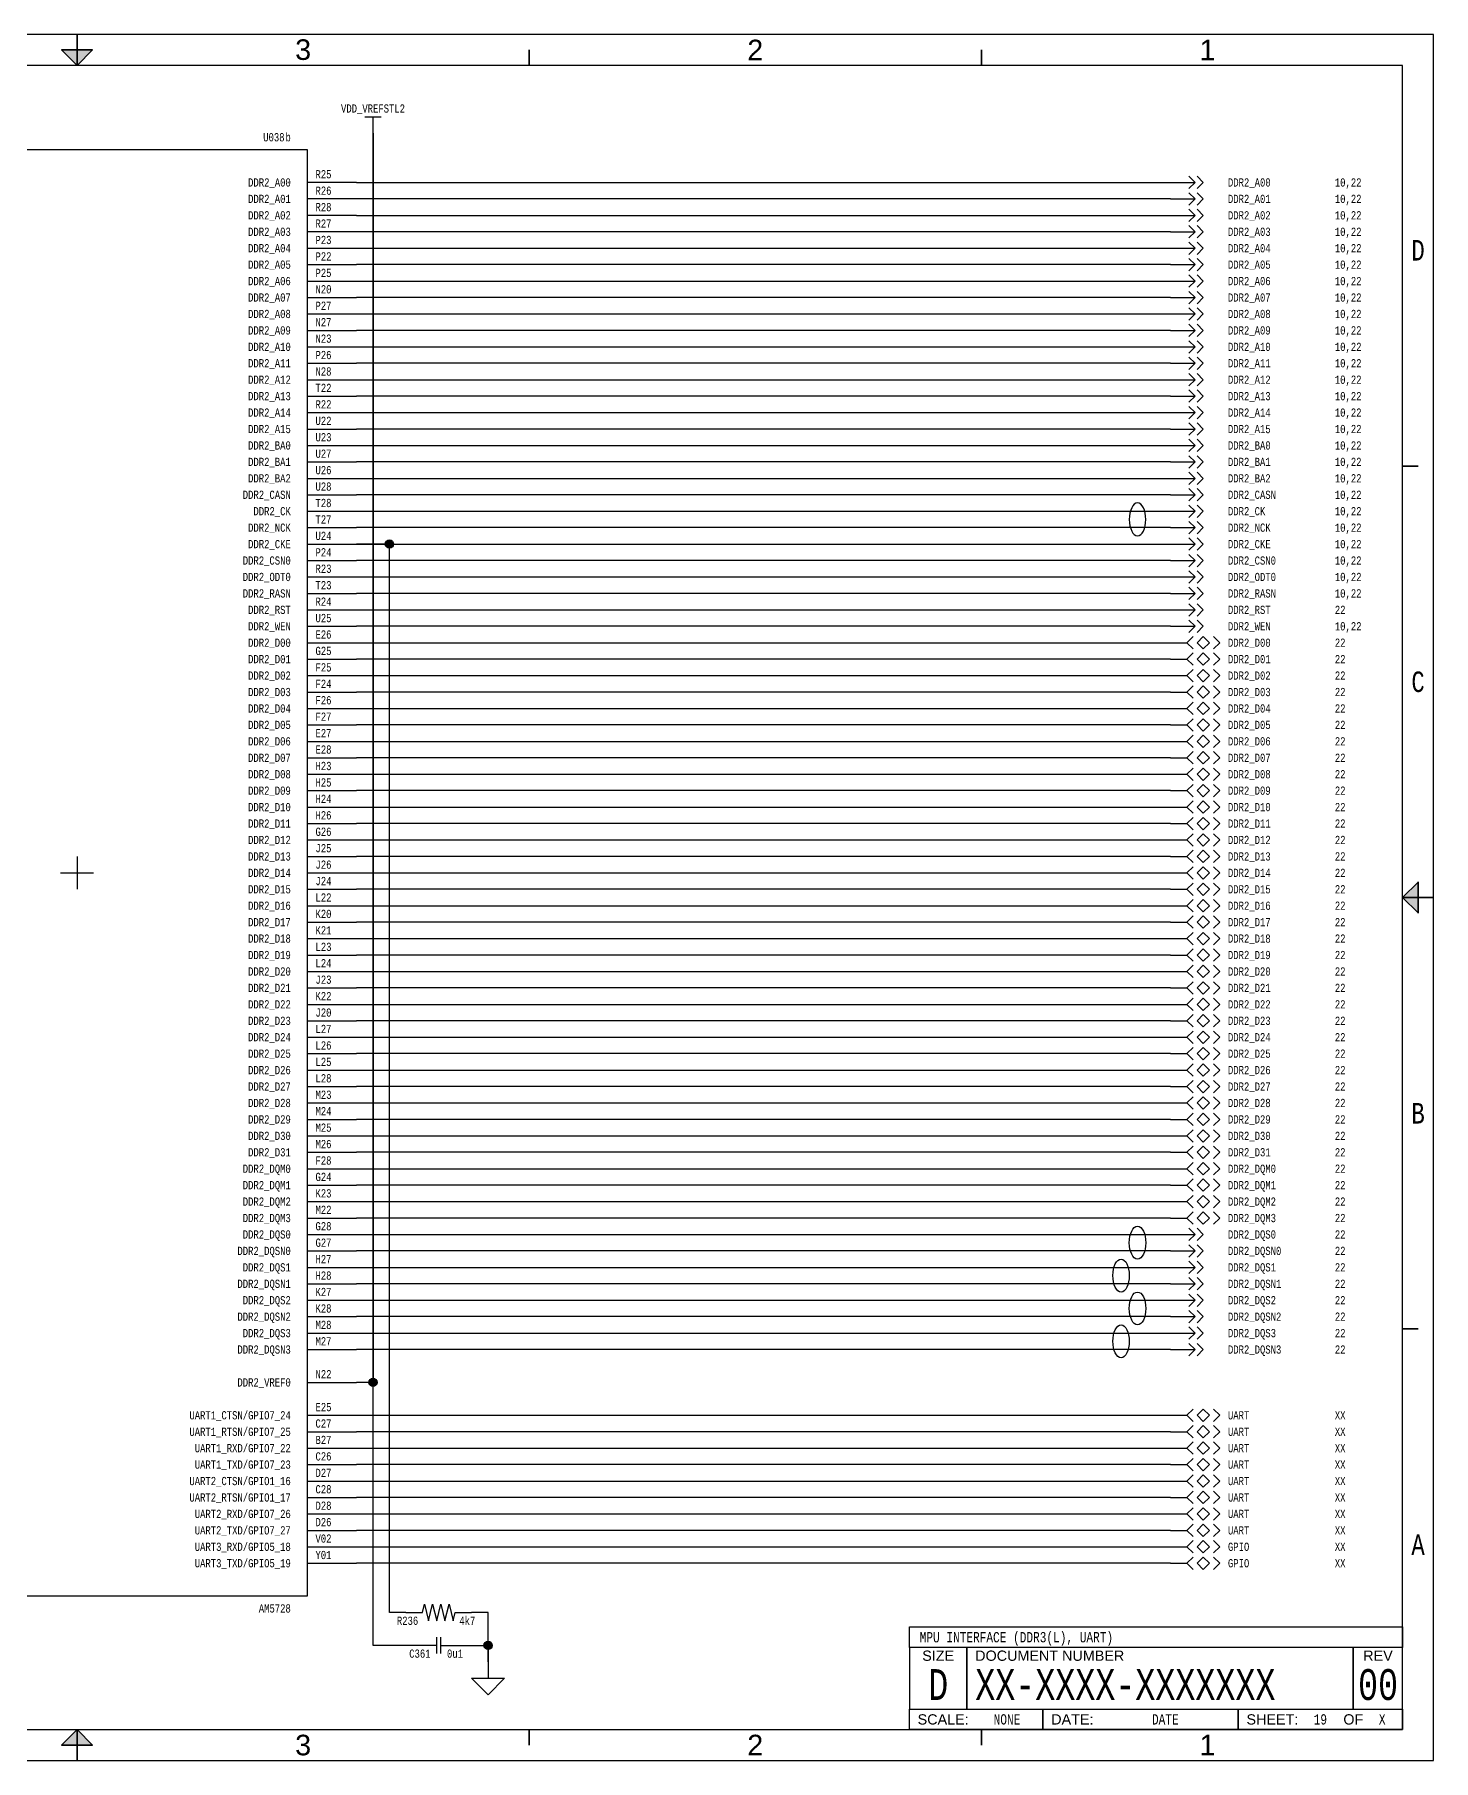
# Paper-space layout '19' of a CAD drawing. Header units: inches. Extents: x 0.2 to 16.8, y 0.2 to 10.8.
# Drawn here: x 8.24 to 16.75, y 0.25 to 10.75 of the extents above; entities that cross this region are included whole.
import ezdxf
from ezdxf.enums import TextEntityAlignment as Align

# ---------------------------------------------------------------- set-up
doc = ezdxf.new("R2010")
doc.units = ezdxf.units.IN
doc.header["$MEASUREMENT"] = 0
for name, color, linetype in [('BORDER', 13, 'Continuous'), ('COMPONENT', 14, 'Continuous'), ('SIGNAL', 84, 'Continuous'), ('TEXT', 252, 'Continuous')]:
    doc.layers.add(name, color=color, linetype=linetype)
doc.styles.add('Monotxt_75', font='monotxt.shx', dxfattribs={"width": 0.75})
doc.styles.get("Standard").update_dxf_attribs({"font": 'arial.ttf'})

# ---------------------------------------------------------------- blocks, each defined once
blk = doc.blocks.new('ANSI B Frame')
at = {"layer": 'BORDER', "lineweight": 35}
h = blk.add_hatch(color=256, dxfattribs=at)
h.dxf.hatch_style = 1
h.paths.add_polyline_path([(8.59375, 10.65625), (8.5, 10.65625), (8.5, 10.5625)])
h.paths.add_polyline_path([(8.5, 10.5625), (8.5, 10.65625), (8.40625, 10.65625)])
h = blk.add_hatch(color=256, dxfattribs=at)
h.dxf.hatch_style = 1
h.paths.add_polyline_path([(16.65625, 5.59375), (16.65625, 5.5), (16.5625, 5.5)])
h.paths.add_polyline_path([(16.5625, 5.5), (16.65625, 5.5), (16.65625, 5.40625)])
h = blk.add_hatch(color=256, dxfattribs=at)
h.dxf.hatch_style = 1
h.paths.add_polyline_path([(8.59375, 0.34375), (8.5, 0.34375), (8.5, 0.4375)])
h.paths.add_polyline_path([(8.5, 0.4375), (8.5, 0.34375), (8.40625, 0.34375)])
at = {"layer": 'BORDER'}
for points in [[(0.25, 0.25), (16.75, 0.25), (16.75, 10.75), (0.25, 10.75)], [(0.4375, 0.4375), (16.5625, 0.4375), (16.5625, 10.5625), (0.4375, 10.5625)], [(13.5625, 1.0625), (16.5625, 1.0625), (16.5625, 0.9375), (13.5625, 0.9375)], [(13.5625, 0.9375), (13.5625, 0.5625), (13.9125, 0.5625), (13.9125, 0.9375), (13.9125, 0.5625), (16.2625, 0.5625), (16.2625, 0.9375), (16.2625, 0.5625), (16.5625, 0.5625), (16.5625, 0.9375)], [(16.5625, 0.4375), (15.5625, 0.4375), (15.5625, 0.5625), (15.5625, 0.4375), (14.375, 0.4375), (14.375, 0.5625), (14.375, 0.4375), (13.5625, 0.4375), (13.5625, 0.5625), (16.5625, 0.5625)]]:
    blk.add_lwpolyline(points, close=True, dxfattribs=at)
at = {"layer": 'BORDER', "lineweight": 35}
for points in [[(8.5, 10.5625), (8.5, 10.75)], [(11.25, 10.65625), (11.25, 10.5625)], [(14, 10.65625), (14, 10.5625)], [(16.65625, 8.125), (16.5625, 8.125)], [(16.5625, 5.5), (16.75, 5.5)], [(16.65625, 2.875), (16.5625, 2.875)], [(8.5, 0.4375), (8.5, 0.25)], [(11.25, 0.34375), (11.25, 0.4375)], [(14, 0.34375), (14, 0.4375)]]:
    blk.add_lwpolyline(points, dxfattribs=at)
for points in [[(8.5, 10.5625), (8.59375, 10.65625), (8.40625, 10.65625)], [(16.5625, 5.5), (16.65625, 5.59375), (16.65625, 5.40625)], [(8.5, 0.4375), (8.59375, 0.34375), (8.40625, 0.34375)]]:
    blk.add_lwpolyline(points, close=True, dxfattribs=at)
at = {"layer": 'BORDER', "style": 'Monotxt_75', "width": 0.75}
for s, p in [('D', (16.65625, 9.4375)), ('C', (16.65625, 6.8125)), ('B', (16.65625, 4.1875)), ('A', (16.65625, 1.5625))]:
    blk.add_text(s, height=0.125, dxfattribs=at).set_placement(p, align=Align.MIDDLE_CENTER)
at = {"layer": 'BORDER'}
for s, p in [('SIZE', (13.7375, 0.8875)), ('REV', (16.4125, 0.8875)), ('OF', (16.2625, 0.5))]:
    blk.add_text(s, height=0.0625, dxfattribs=at).set_placement(p, align=Align.MIDDLE_CENTER)
for s, p in [('DOCUMENT NUMBER', (13.9625, 0.8875)), ('SCALE:', (13.6125, 0.5)), ('DATE:', (14.425, 0.5)), ('SHEET:', (15.6125, 0.5))]:
    blk.add_text(s, height=0.0625, dxfattribs=at).set_placement(p, align=Align.MIDDLE_LEFT)
at = {"layer": 'BORDER', "flags": 8}
for tag, p in [('ZN6', (1.625, 10.65787)), ('ZN5', (4.375, 10.66009)), ('ZN4', (7.125, 10.65625)), ('ZN3', (9.875, 10.65796)), ('ZN2', (12.625, 10.65574)), ('ZN1', (15.375, 10.65574)), ('ZN6', (1.625, 0.34375)), ('ZN5', (4.375, 0.34375)), ('ZN4', (7.125, 0.34375)), ('ZN3', (9.875, 0.34375)), ('ZN2', (12.625, 0.34375)), ('ZN1', (15.375, 0.34375))]:
    blk.add_attdef(tag, text='', height=0.125, dxfattribs=at).set_placement(p, align=Align.MIDDLE_CENTER)
at = {"layer": 'TEXT', "style": 'Monotxt_75', "width": 0.75, "flags": 8}
for tag, height, p in [('DESRP', 0.0625, (13.625, 1)), ('DWG_NO', 0.1875, (13.9625, 0.7125))]:
    blk.add_attdef(tag, text='', height=height, dxfattribs=at).set_placement(p, align=Align.MIDDLE_LEFT)
for tag, height, p in [('SHTSZ', 0.1875, (13.7375, 0.7125)), ('REV', 0.1875, (16.4125, 0.7125)), ('SCALE', 0.0625, (14.15625, 0.5)), ('REVDATE', 0.0625, (15.11875, 0.5)), ('CURRSHT', 0.0625, (16.0625, 0.5)), ('LASTSHT', 0.0625, (16.4375, 0.5))]:
    blk.add_attdef(tag, text='', height=height, dxfattribs=at).set_placement(p, align=Align.MIDDLE_CENTER)
blk = doc.blocks.new('AM5728_B')
blk.add_lwpolyline([(-1.4, 4.4), (1.4, 4.4), (1.4, -4.4), (-1.4, -4.4)], close=True)
for points in [[(-1.7, 4.2), (-1.4, 4.2)], [(1.7, 4.2), (1.4, 4.2)], [(-1.4, 4.1), (-1.7, 4.1)], [(1.7, 4.1), (1.4, 4.1)], [(-1.4, 4), (-1.7, 4)], [(1.7, 4), (1.4, 4)], [(-1.4, 3.9), (-1.7, 3.9)], [(1.7, 3.9), (1.4, 3.9)], [(-1.4, 3.8), (-1.7, 3.8)], [(1.4, 3.8), (1.7, 3.8)], [(-1.4, 3.7), (-1.7, 3.7)], [(1.4, 3.7), (1.7, 3.7)], [(-1.4, 3.6), (-1.7, 3.6)], [(1.4, 3.6), (1.7, 3.6)], [(-1.4, 3.5), (-1.7, 3.5)], [(1.4, 3.5), (1.7, 3.5)], [(-1.4, 3.4), (-1.7, 3.4)], [(1.4, 3.4), (1.7, 3.4)], [(-1.4, 3.3), (-1.7, 3.3)], [(1.4, 3.3), (1.7, 3.3)], [(-1.4, 3.2), (-1.7, 3.2)], [(1.4, 3.2), (1.7, 3.2)], [(-1.4, 3.1), (-1.7, 3.1)], [(1.4, 3.1), (1.7, 3.1)], [(-1.4, 3), (-1.7, 3)], [(1.4, 3), (1.7, 3)], [(-1.4, 2.9), (-1.7, 2.9)], [(1.4, 2.9), (1.7, 2.9)], [(-1.4, 2.8), (-1.7, 2.8)], [(1.4, 2.8), (1.7, 2.8)], [(-1.4, 2.7), (-1.7, 2.7)], [(1.4, 2.7), (1.7, 2.7)], [(-1.4, 2.6), (-1.7, 2.6)], [(1.4, 2.6), (1.7, 2.6)], [(-1.4, 2.5), (-1.7, 2.5)], [(1.4, 2.5), (1.7, 2.5)], [(-1.4, 2.4), (-1.7, 2.4)], [(1.4, 2.4), (1.7, 2.4)], [(-1.4, 2.3), (-1.7, 2.3)], [(1.4, 2.3), (1.7, 2.3)], [(-1.4, 2.2), (-1.7, 2.2)], [(-1.4, 2.1), (-1.7, 2.1)], [(1.4, 2.2), (1.7, 2.2)], [(1.4, 2.1), (1.7, 2.1)], [(-1.4, 2), (-1.7, 2)], [(1.4, 2), (1.7, 2)], [(-1.4, 1.9), (-1.7, 1.9)], [(1.4, 1.9), (1.7, 1.9)], [(-1.4, 1.8), (-1.7, 1.8)], [(1.4, 1.8), (1.7, 1.8)], [(-1.4, 1.7), (-1.7, 1.7)], [(1.4, 1.7), (1.7, 1.7)], [(-1.4, 1.6), (-1.7, 1.6)], [(1.4, 1.6), (1.7, 1.6)], [(-1.4, 1.5), (-1.7, 1.5)], [(1.4, 1.5), (1.7, 1.5)], [(-1.4, 1.4), (-1.7, 1.4)], [(1.4, 1.4), (1.7, 1.4)], [(-1.4, 1.3), (-1.7, 1.3)], [(1.4, 1.3), (1.7, 1.3)], [(-1.4, 1.2), (-1.7, 1.2)], [(1.4, 1.2), (1.7, 1.2)], [(-1.4, 1.1), (-1.7, 1.1)], [(1.4, 1.1), (1.7, 1.1)], [(-1.4, 1), (-1.7, 1)], [(1.4, 1), (1.7, 1)], [(-1.4, 0.9), (-1.7, 0.9)], [(1.4, 0.9), (1.7, 0.9)], [(-1.4, 0.8), (-1.7, 0.8)], [(1.4, 0.8), (1.7, 0.8)], [(-1.4, 0.7), (-1.7, 0.7)], [(1.4, 0.7), (1.7, 0.7)], [(-1.4, 0.6), (-1.7, 0.6)], [(1.4, 0.6), (1.7, 0.6)], [(-1.4, 0.5), (-1.7, 0.5)], [(1.4, 0.5), (1.7, 0.5)], [(-1.4, 0.4), (-1.7, 0.4)], [(1.4, 0.4), (1.7, 0.4)], [(-1.4, 0.3), (-1.7, 0.3)], [(1.4, 0.3), (1.7, 0.3)], [(-1.4, 0.2), (-1.7, 0.2)], [(1.4, 0.2), (1.7, 0.2)], [(-1.4, 0.1), (-1.7, 0.1)], [(-1.4, 0), (-1.7, 0)], [(1.4, 0.1), (1.7, 0.1)], [(-1.4, -0.1), (-1.7, -0.1)], [(1.4, 0), (1.7, 0)], [(1.4, -0.1), (1.7, -0.1)], [(-1.4, -0.2), (-1.7, -0.2)], [(1.4, -0.2), (1.7, -0.2)], [(-1.4, -0.3), (-1.7, -0.3)], [(1.4, -0.3), (1.7, -0.3)], [(-1.4, -0.4), (-1.7, -0.4)], [(1.4, -0.4), (1.7, -0.4)], [(-1.4, -0.5), (-1.7, -0.5)], [(1.4, -0.5), (1.7, -0.5)], [(-1.4, -0.6), (-1.7, -0.6)], [(1.4, -0.6), (1.7, -0.6)], [(-1.4, -0.7), (-1.7, -0.7)], [(1.4, -0.7), (1.7, -0.7)], [(-1.4, -0.8), (-1.7, -0.8)], [(1.4, -0.8), (1.7, -0.8)], [(-1.4, -0.9), (-1.7, -0.9)], [(1.4, -0.9), (1.7, -0.9)], [(-1.4, -1), (-1.7, -1)], [(1.4, -1), (1.7, -1)], [(-1.4, -1.1), (-1.7, -1.1)], [(1.4, -1.1), (1.7, -1.1)], [(-1.4, -1.2), (-1.7, -1.2)], [(1.4, -1.2), (1.7, -1.2)], [(-1.4, -1.3), (-1.7, -1.3)], [(1.4, -1.3), (1.7, -1.3)], [(-1.4, -1.4), (-1.7, -1.4)], [(1.4, -1.4), (1.7, -1.4)], [(-1.4, -1.5), (-1.7, -1.5)], [(1.4, -1.5), (1.7, -1.5)], [(-1.4, -1.6), (-1.7, -1.6)], [(1.4, -1.6), (1.7, -1.6)], [(-1.4, -1.7), (-1.7, -1.7)], [(1.4, -1.7), (1.7, -1.7)], [(-1.4, -1.8), (-1.7, -1.8)], [(1.4, -1.8), (1.7, -1.8)], [(-1.4, -1.9), (-1.7, -1.9)], [(1.4, -1.9), (1.7, -1.9)], [(-1.4, -2), (-1.7, -2)], [(-1.4, -2.1), (-1.7, -2.1)], [(1.4, -2), (1.7, -2)], [(-1.4, -2.2), (-1.7, -2.2)], [(1.4, -2.1), (1.7, -2.1)], [(1.4, -2.2), (1.7, -2.2)], [(-1.4, -2.3), (-1.7, -2.3)], [(1.4, -2.3), (1.7, -2.3)], [(-1.4, -2.4), (-1.7, -2.4)], [(1.4, -2.4), (1.7, -2.4)], [(-1.4, -2.5), (-1.7, -2.5)], [(1.4, -2.5), (1.7, -2.5)], [(-1.4, -2.6), (-1.7, -2.6)], [(1.4, -2.6), (1.7, -2.6)], [(-1.4, -2.7), (-1.7, -2.7)], [(1.4, -2.7), (1.7, -2.7)], [(-1.4, -2.8), (-1.7, -2.8)], [(1.4, -2.8), (1.7, -2.8)], [(-1.4, -2.9), (-1.7, -2.9)], [(1.4, -2.9), (1.7, -2.9)], [(-1.4, -3), (-1.7, -3)], [(-1.4, -3.1), (-1.7, -3.1)], [(1.4, -3.1), (1.7, -3.1)], [(-1.4, -3.2), (-1.7, -3.2)], [(-1.4, -3.3), (-1.7, -3.3)], [(1.4, -3.3), (1.7, -3.3)], [(-1.4, -3.4), (-1.7, -3.4)], [(1.4, -3.4), (1.7, -3.4)], [(-1.4, -3.5), (-1.7, -3.5)], [(1.4, -3.5), (1.7, -3.5)], [(-1.4, -3.6), (-1.7, -3.6)], [(1.4, -3.6), (1.7, -3.6)], [(-1.4, -3.7), (-1.7, -3.7)], [(1.4, -3.7), (1.7, -3.7)], [(-1.4, -3.8), (-1.7, -3.8)], [(1.4, -3.8), (1.7, -3.8)], [(-1.4, -3.9), (-1.7, -3.9)], [(1.4, -3.9), (1.7, -3.9)], [(-1.4, -4), (-1.7, -4)], [(1.4, -4), (1.7, -4)], [(1.4, -4.1), (1.7, -4.1)], [(-1.4, -4.2), (-1.7, -4.2)], [(1.4, -4.2), (1.7, -4.2)]]:
    blk.add_lwpolyline(points)
at = {"color": 7}
for points in [[(0, 0.1), (0, 0), (0.1, 0)], [(-0.1, 0), (0, 0), (0, -0.1)]]:
    blk.add_lwpolyline(points, dxfattribs=at)
at = {"layer": 'TEXT', "style": 'Monotxt_75', "width": 0.75}
for s, p in [('b', (1.3, 4.45)), ('AD20', (-1.45, 4.225)), ('AC19', (-1.45, 4.125)), ('AC20', (-1.45, 4.025)), ('AB19', (-1.45, 3.925)), ('AF21', (-1.45, 3.825)), ('AH22', (-1.45, 3.725)), ('AG23', (-1.45, 3.625)), ('AE21', (-1.45, 3.525)), ('AF22', (-1.45, 3.425)), ('AE22', (-1.45, 3.325)), ('AD21', (-1.45, 3.225)), ('AD22', (-1.45, 3.125)), ('AC21', (-1.45, 3.025)), ('AF18', (-1.45, 2.925)), ('AE17', (-1.45, 2.825)), ('AD18', (-1.45, 2.725)), ('AF17', (-1.45, 2.625)), ('AE18', (-1.45, 2.525)), ('AB18', (-1.45, 2.425)), ('AC18', (-1.45, 2.325)), ('AG24', (-1.45, 2.225)), ('AH24', (-1.45, 2.125)), ('AG22', (-1.45, 2.025)), ('AH23', (-1.45, 1.925)), ('AE20', (-1.45, 1.825)), ('AF20', (-1.45, 1.725)), ('AG21', (-1.45, 1.625)), ('AH21', (-1.45, 1.525)), ('AF25', (-1.45, 1.425)), ('AF26', (-1.45, 1.325)), ('AG26', (-1.45, 1.225)), ('AH26', (-1.45, 1.125)), ('AF24', (-1.45, 1.025)), ('AE24', (-1.45, 0.925)), ('AF23', (-1.45, 0.825)), ('AE23', (-1.45, 0.725)), ('AC23', (-1.45, 0.625)), ('AF27', (-1.45, 0.525)), ('AG27', (-1.45, 0.425)), ('AF28', (-1.45, 0.325)), ('AE26', (-1.45, 0.225)), ('AC25', (-1.45, 0.125)), ('AC24', (-1.45, 0.025)), ('AD25', (-1.45, -0.075)), ('V20', (-1.45, -0.175)), ('W20', (-1.45, -0.275)), ('AB28', (-1.45, -0.375)), ('AC28', (-1.45, -0.475)), ('AC27', (-1.45, -0.575)), ('Y19', (-1.45, -0.675)), ('AB27', (-1.45, -0.775)), ('Y20', (-1.45, -0.875)), ('AA23', (-1.45, -0.975)), ('Y22', (-1.45, -1.075)), ('Y23', (-1.45, -1.175)), ('AA24', (-1.45, -1.275)), ('Y24', (-1.45, -1.375)), ('AA26', (-1.45, -1.475)), ('AA25', (-1.45, -1.575)), ('AA28', (-1.45, -1.675)), ('AD23', (-1.45, -1.775)), ('AB23', (-1.45, -1.875)), ('AC26', (-1.45, -1.975)), ('AA27', (-1.45, -2.075)), ('AH25', (-1.45, -2.175)), ('AG25', (-1.45, -2.275)), ('AE27', (-1.45, -2.375)), ('AE28', (-1.45, -2.475)), ('AD27', (-1.45, -2.575)), ('AD28', (-1.45, -2.675)), ('Y28', (-1.45, -2.775)), ('Y27', (-1.45, -2.875)), ('V26', (-1.45, -2.975)), ('V28', (-1.45, -3.075)), ('V27', (-1.45, -3.175)), ('W22', (-1.45, -3.275)), ('V23', (-1.45, -3.375)), ('W19', (-1.45, -3.475)), ('W23', (-1.45, -3.575)), ('Y25', (-1.45, -3.675)), ('V24', (-1.45, -3.775)), ('V25', (-1.45, -3.875)), ('Y26', (-1.45, -3.975)), ('Y18', (-1.45, -4.175))]:
    blk.add_text(s, height=0.05, dxfattribs=at).set_placement(p, align=Align.RIGHT)
for s, p in [('DDR1_A00', (-1.3, 4.2)), ('DDR1_A01', (-1.3, 4.1)), ('DDR1_A02', (-1.3, 4)), ('DDR1_A03', (-1.3, 3.9)), ('DDR1_A04', (-1.3, 3.8)), ('DDR1_A05', (-1.3, 3.7)), ('DDR1_A06', (-1.3, 3.6)), ('DDR1_A07', (-1.3, 3.5)), ('DDR1_A08', (-1.3, 3.4)), ('DDR1_A09', (-1.3, 3.3)), ('DDR1_A10', (-1.3, 3.2)), ('DDR1_A11', (-1.3, 3.1)), ('DDR1_A12', (-1.3, 3)), ('DDR1_A13', (-1.3, 2.9)), ('DDR1_A14', (-1.3, 2.8)), ('DDR1_A15', (-1.3, 2.7)), ('DDR1_BA0', (-1.3, 2.6)), ('DDR1_BA1', (-1.3, 2.5)), ('DDR1_BA2', (-1.3, 2.4)), ('DDR1_CASN', (-1.3, 2.3)), ('DDR1_CK', (-1.3, 2.2)), ('DDR1_NCK', (-1.3, 2.1)), ('DDR1_CKE', (-1.3, 2)), ('DDR1_CSN0', (-1.3, 1.9)), ('DDR1_ODT0', (-1.3, 1.8)), ('DDR1_RASN', (-1.3, 1.7)), ('DDR1_RST', (-1.3, 1.6)), ('DDR1_WEN', (-1.3, 1.5)), ('DDR1_D00', (-1.3, 1.4)), ('DDR1_D01', (-1.3, 1.3)), ('DDR1_D02', (-1.3, 1.2)), ('DDR1_D03', (-1.3, 1.1)), ('DDR1_D04', (-1.3, 1)), ('DDR1_D05', (-1.3, 0.9)), ('DDR1_D06', (-1.3, 0.8)), ('DDR1_D07', (-1.3, 0.7)), ('DDR1_D08', (-1.3, 0.6)), ('DDR1_D09', (-1.3, 0.5)), ('DDR1_D10', (-1.3, 0.4)), ('DDR1_D11', (-1.3, 0.3)), ('DDR1_D12', (-1.3, 0.2)), ('DDR1_D13', (-1.3, 0.1)), ('DDR1_D14', (-1.3, 0)), ('DDR1_D15', (-1.3, -0.1)), ('DDR1_D16', (-1.3, -0.2)), ('DDR1_D17', (-1.3, -0.3)), ('DDR1_D18', (-1.3, -0.4)), ('DDR1_D19', (-1.3, -0.5)), ('DDR1_D20', (-1.3, -0.6)), ('DDR1_D21', (-1.3, -0.7)), ('DDR1_D22', (-1.3, -0.8)), ('DDR1_D23', (-1.3, -0.9)), ('DDR1_D24', (-1.3, -1)), ('DDR1_D25', (-1.3, -1.1)), ('DDR1_D26', (-1.3, -1.2)), ('DDR1_D27', (-1.3, -1.3)), ('DDR1_D28', (-1.3, -1.4)), ('DDR1_D29', (-1.3, -1.5)), ('DDR1_D30', (-1.3, -1.6)), ('DDR1_D31', (-1.3, -1.7)), ('DDR1_DQM0', (-1.3, -1.8)), ('DDR1_DQM1', (-1.3, -1.9)), ('DDR1_DQM2', (-1.3, -2)), ('DDR1_DQM3', (-1.3, -2.1)), ('DDR1_DQS0', (-1.3, -2.2)), ('DDR1_DQSN0', (-1.3, -2.3)), ('DDR1_DQS1', (-1.3, -2.4)), ('DDR1_DQSN1', (-1.3, -2.5)), ('DDR1_DQS2', (-1.3, -2.6)), ('DDR1_DQSN2', (-1.3, -2.7)), ('DDR1_DQS3', (-1.3, -2.8)), ('DDR1_DQSN3', (-1.3, -2.9)), ('DDR1_DQM_ECC', (-1.3, -3)), ('DDR1_DQSN_ECC', (-1.3, -3.1)), ('DDR1_DQS_ECC', (-1.3, -3.2)), ('DDR1_ECC_D0', (-1.3, -3.3)), ('DDR1_ECC_D1', (-1.3, -3.4)), ('DDR1_ECC_D2', (-1.3, -3.5)), ('DDR1_ECC_D3', (-1.3, -3.6)), ('DDR1_ECC_D4', (-1.3, -3.7)), ('DDR1_ECC_D5', (-1.3, -3.8)), ('DDR1_ECC_D6', (-1.3, -3.9)), ('DDR1_ECC_D7', (-1.3, -4)), ('DDR1_VREF0', (-1.3, -4.2))]:
    blk.add_text(s, height=0.05, dxfattribs=at).set_placement(p, align=Align.MIDDLE_LEFT)
for s, p in [('DDR2_A00', (1.3, 4.2)), ('DDR2_A01', (1.3, 4.1)), ('DDR2_A02', (1.3, 4)), ('DDR2_A03', (1.3, 3.9)), ('DDR2_A04', (1.3, 3.8)), ('DDR2_A05', (1.3, 3.7)), ('DDR2_A06', (1.3, 3.6)), ('DDR2_A07', (1.3, 3.5)), ('DDR2_A08', (1.3, 3.4)), ('DDR2_A09', (1.3, 3.3)), ('DDR2_A10', (1.3, 3.2)), ('DDR2_A11', (1.3, 3.1)), ('DDR2_A12', (1.3, 3)), ('DDR2_A13', (1.3, 2.9)), ('DDR2_A14', (1.3, 2.8)), ('DDR2_A15', (1.3, 2.7)), ('DDR2_BA0', (1.3, 2.6)), ('DDR2_BA1', (1.3, 2.5)), ('DDR2_BA2', (1.3, 2.4)), ('DDR2_CASN', (1.3, 2.3)), ('DDR2_CK', (1.3, 2.2)), ('DDR2_NCK', (1.3, 2.1)), ('DDR2_CKE', (1.3, 2)), ('DDR2_CSN0', (1.3, 1.9)), ('DDR2_ODT0', (1.3, 1.8)), ('DDR2_RASN', (1.3, 1.7)), ('DDR2_RST', (1.3, 1.6)), ('DDR2_WEN', (1.3, 1.5)), ('DDR2_D00', (1.3, 1.4)), ('DDR2_D01', (1.3, 1.3)), ('DDR2_D02', (1.3, 1.2)), ('DDR2_D03', (1.3, 1.1)), ('DDR2_D04', (1.3, 1)), ('DDR2_D05', (1.3, 0.9)), ('DDR2_D06', (1.3, 0.8)), ('DDR2_D07', (1.3, 0.7)), ('DDR2_D08', (1.3, 0.6)), ('DDR2_D09', (1.3, 0.5)), ('DDR2_D10', (1.3, 0.4)), ('DDR2_D11', (1.3, 0.3)), ('DDR2_D12', (1.3, 0.2)), ('DDR2_D13', (1.3, 0.1)), ('DDR2_D14', (1.3, 0)), ('DDR2_D15', (1.3, -0.1)), ('DDR2_D16', (1.3, -0.2)), ('DDR2_D17', (1.3, -0.3)), ('DDR2_D18', (1.3, -0.4)), ('DDR2_D19', (1.3, -0.5)), ('DDR2_D20', (1.3, -0.6)), ('DDR2_D21', (1.3, -0.7)), ('DDR2_D22', (1.3, -0.8)), ('DDR2_D23', (1.3, -0.9)), ('DDR2_D24', (1.3, -1)), ('DDR2_D25', (1.3, -1.1)), ('DDR2_D26', (1.3, -1.2)), ('DDR2_D27', (1.3, -1.3)), ('DDR2_D28', (1.3, -1.4)), ('DDR2_D29', (1.3, -1.5)), ('DDR2_D30', (1.3, -1.6)), ('DDR2_D31', (1.3, -1.7)), ('DDR2_DQM0', (1.3, -1.8)), ('DDR2_DQM1', (1.3, -1.9)), ('DDR2_DQM2', (1.3, -2)), ('DDR2_DQM3', (1.3, -2.1)), ('DDR2_DQS0', (1.3, -2.2)), ('DDR2_DQSN0', (1.3, -2.3)), ('DDR2_DQS1', (1.3, -2.4)), ('DDR2_DQSN1', (1.3, -2.5)), ('DDR2_DQS2', (1.3, -2.6)), ('DDR2_DQSN2', (1.3, -2.7)), ('DDR2_DQS3', (1.3, -2.8)), ('DDR2_DQSN3', (1.3, -2.9)), ('DDR2_VREF0', (1.3, -3.1)), ('UART1_CTSN/GPIO7_24', (1.3, -3.3)), ('UART1_RTSN/GPIO7_25', (1.3, -3.4)), ('UART1_RXD/GPIO7_22', (1.3, -3.5)), ('UART1_TXD/GPIO7_23', (1.3, -3.6)), ('UART2_CTSN/GPIO1_16', (1.3, -3.7)), ('UART2_RTSN/GPIO1_17', (1.3, -3.8)), ('UART2_RXD/GPIO7_26', (1.3, -3.9)), ('UART2_TXD/GPIO7_27', (1.3, -4)), ('UART3_RXD/GPIO5_18', (1.3, -4.1)), ('UART3_TXD/GPIO5_19', (1.3, -4.2))]:
    blk.add_text(s, height=0.05, dxfattribs=at).set_placement(p, align=Align.MIDDLE_RIGHT)
for s, p in [('R25', (1.45, 4.225)), ('R26', (1.45, 4.125)), ('R28', (1.45, 4.025)), ('R27', (1.45, 3.925)), ('P23', (1.45, 3.825)), ('P22', (1.45, 3.725)), ('P25', (1.45, 3.625)), ('N20', (1.45, 3.525)), ('P27', (1.45, 3.425)), ('N27', (1.45, 3.325)), ('N23', (1.45, 3.225)), ('P26', (1.45, 3.125)), ('N28', (1.45, 3.025)), ('T22', (1.45, 2.925)), ('R22', (1.45, 2.825)), ('U22', (1.45, 2.725)), ('U23', (1.45, 2.625)), ('U27', (1.45, 2.525)), ('U26', (1.45, 2.425)), ('U28', (1.45, 2.325)), ('T28', (1.45, 2.225)), ('T27', (1.45, 2.125)), ('U24', (1.45, 2.025)), ('P24', (1.45, 1.925)), ('R23', (1.45, 1.825)), ('T23', (1.45, 1.725)), ('R24', (1.45, 1.625)), ('U25', (1.45, 1.525)), ('E26', (1.45, 1.425)), ('G25', (1.45, 1.325)), ('F25', (1.45, 1.225)), ('F24', (1.45, 1.125)), ('F26', (1.45, 1.025)), ('F27', (1.45, 0.925)), ('E27', (1.45, 0.825)), ('E28', (1.45, 0.725)), ('H23', (1.45, 0.625)), ('H25', (1.45, 0.525)), ('H24', (1.45, 0.425)), ('H26', (1.45, 0.325)), ('G26', (1.45, 0.225)), ('J25', (1.45, 0.125)), ('J26', (1.45, 0.025)), ('J24', (1.45, -0.075)), ('L22', (1.45, -0.175)), ('K20', (1.45, -0.275)), ('K21', (1.45, -0.375)), ('L23', (1.45, -0.475)), ('L24', (1.45, -0.575)), ('J23', (1.45, -0.675)), ('K22', (1.45, -0.775)), ('J20', (1.45, -0.875)), ('L27', (1.45, -0.975)), ('L26', (1.45, -1.075)), ('L25', (1.45, -1.175)), ('L28', (1.45, -1.275)), ('M23', (1.45, -1.375)), ('M24', (1.45, -1.475)), ('M25', (1.45, -1.575)), ('M26', (1.45, -1.675)), ('F28', (1.45, -1.775)), ('G24', (1.45, -1.875)), ('K23', (1.45, -1.975)), ('M22', (1.45, -2.075)), ('G28', (1.45, -2.175)), ('G27', (1.45, -2.275)), ('H27', (1.45, -2.375)), ('H28', (1.45, -2.475)), ('K27', (1.45, -2.575)), ('K28', (1.45, -2.675)), ('M28', (1.45, -2.775)), ('M27', (1.45, -2.875)), ('N22', (1.45, -3.075)), ('E25', (1.45, -3.275)), ('C27', (1.45, -3.375)), ('B27', (1.45, -3.475)), ('C26', (1.45, -3.575)), ('D27', (1.45, -3.675)), ('C28', (1.45, -3.775)), ('D28', (1.45, -3.875)), ('D26', (1.45, -3.975)), ('V02', (1.45, -4.075)), ('Y01', (1.45, -4.175))]:
    blk.add_text(s, height=0.05, dxfattribs=at).set_placement(p)
blk.add_text('AM5728', height=0.05, dxfattribs=at).set_placement((1.3, -4.45), align=Align.TOP_RIGHT)
at = {"layer": 'TEXT', "style": 'Monotxt_75', "width": 0.75, "flags": 8}
blk.add_attdef('REFNO', text='', height=0.05, dxfattribs=at).set_placement((1.262, 4.45), align=Align.RIGHT)
blk = doc.blocks.new('CAP')
for points in [[(0, 0.0125), (0, 0.2)], [(-0.05, 0.0125), (0.05, 0.0125)], [(-0.05, -0.0125), (0.05, -0.0125)], [(0, -0.0125), (0, -0.2)]]:
    blk.add_lwpolyline(points)
at = {"layer": 'TEXT', "style": 'Monotxt_75', "width": 0.75, "flags": 8}
blk.add_attdef('REFID', text='', height=0.05, rotation=270, dxfattribs=at).set_placement((-0.025, 0.05), align=Align.TOP_RIGHT)
blk.add_attdef('VALUE', text='', height=0.05, rotation=270, dxfattribs=at).set_placement((-0.025, -0.05), align=Align.TOP_LEFT)
blk = doc.blocks.new('RES')
blk.add_lwpolyline([(-0.2, 0), (-0.1, 0), (-0.0875, 0.05), (-0.0625, -0.05), (-0.0375, 0.05), (-0.0125, -0.05), (0.0125, 0.05), (0.0375, -0.05), (0.0625, 0.05), (0.0875, -0.05), (0.1, 0), (0.2, 0)])
at = {"layer": 'TEXT', "style": 'Monotxt_75', "width": 0.75, "flags": 8}
blk.add_attdef('REFID', text='', height=0.05, dxfattribs=at).set_placement((-0.125, -0.025), align=Align.TOP_RIGHT)
blk.add_attdef('VALUE', text='', height=0.05, dxfattribs=at).set_placement((0.125, -0.025), align=Align.TOP_LEFT)
blk = doc.blocks.new('CONNECT')
blk.add_hatch(color=256).paths.add_polyline_path([(0.0125, 0, 1), (-0.0125, 0, 1)])
blk.add_circle((0, 0), 0.0125)
blk = doc.blocks.new('SUPPLY_BUS')
for points in [[(0, 0), (0.05, 0)], [(0.05, 0.025), (0.05, -0.025)]]:
    blk.add_lwpolyline(points)
blk = doc.blocks.new('FLOAT_GND')
blk.add_lwpolyline([(0, 0), (0, -0.05)])
blk.add_lwpolyline([(-0.05, -0.05), (0.05, -0.05), (0, -0.1)], close=True)
blk = doc.blocks.new('BIDIR_CONN')
for points in [[(0, 0), (0.05, 0)], [(0.06875, 0.01875), (0.05, 0), (0.06875, -0.01875)], [(0.13125, 0.01875), (0.15, 0), (0.13125, -0.01875)]]:
    blk.add_lwpolyline(points)
blk.add_lwpolyline([(0.1, 0.01875), (0.08125, 0), (0.1, -0.01875), (0.11875, 0)], close=True)
blk = doc.blocks.new('TO_CONN')
for points in [[(0, 0), (0.075, 0)], [(0.05625, 0.01875), (0.075, 0), (0.05625, -0.01875)], [(0.08125, 0.01875), (0.1, 0), (0.08125, -0.01875)]]:
    blk.add_lwpolyline(points)

psp = doc.layouts.new('19')

# ---------------------------------------------------------------- linework, layer by layer
at = {"layer": 'SIGNAL'}
for points in [[(10.5, 0.95), (10.3, 0.95), (10.3, 10.15), (10.3, 2.55), (10.2, 2.55)], [(10.2, 9.85), (15.15, 9.85)], [(15.15, 9.75), (10.2, 9.75)], [(10.2, 9.65), (15.15, 9.65)], [(15.15, 9.55), (10.2, 9.55)], [(10.2, 9.45), (15.15, 9.45)], [(15.15, 9.35), (10.2, 9.35)], [(10.2, 9.25), (15.15, 9.25)], [(15.15, 9.15), (10.2, 9.15)], [(10.2, 9.05), (15.15, 9.05)], [(15.15, 8.95), (10.2, 8.95)], [(10.2, 8.85), (15.15, 8.85)], [(15.15, 8.75), (10.2, 8.75)], [(10.2, 8.65), (15.15, 8.65)], [(15.15, 8.55), (10.2, 8.55)], [(10.2, 8.45), (15.15, 8.45)], [(15.15, 8.35), (10.2, 8.35)], [(10.2, 8.25), (15.15, 8.25)], [(15.15, 8.15), (10.2, 8.15)], [(10.2, 8.05), (15.15, 8.05)], [(15.15, 7.95), (10.2, 7.95)], [(10.2, 7.85), (15.15, 7.85)], [(15.15, 7.75), (10.2, 7.75)], [(10.5, 1.15), (10.4, 1.15), (10.4, 7.65), (10.2, 7.65), (15.15, 7.65)], [(15.15, 7.55), (10.2, 7.55)], [(10.2, 7.45), (15.15, 7.45)], [(15.15, 7.35), (10.2, 7.35)], [(10.2, 7.25), (15.15, 7.25)], [(15.15, 7.15), (10.2, 7.15)], [(10.2, 7.05), (15.15, 7.05)], [(15.15, 6.95), (10.2, 6.95)], [(10.2, 6.85), (15.15, 6.85)], [(15.15, 6.75), (10.2, 6.75)], [(10.2, 6.65), (15.15, 6.65)], [(15.15, 6.55), (10.2, 6.55)], [(10.2, 6.45), (15.15, 6.45)], [(15.15, 6.35), (10.2, 6.35)], [(10.2, 6.25), (15.15, 6.25)], [(15.15, 6.15), (10.2, 6.15)], [(10.2, 6.05), (15.15, 6.05)], [(15.15, 5.95), (10.2, 5.95)], [(10.2, 5.85), (15.15, 5.85)], [(15.15, 5.75), (10.2, 5.75)], [(10.2, 5.65), (15.15, 5.65)], [(15.15, 5.55), (10.2, 5.55)], [(10.2, 5.45), (15.15, 5.45)], [(15.15, 5.35), (10.2, 5.35)], [(10.2, 5.25), (15.15, 5.25)], [(15.15, 5.15), (10.2, 5.15)], [(10.2, 5.05), (15.15, 5.05)], [(15.15, 4.95), (10.2, 4.95)], [(10.2, 4.85), (15.15, 4.85)], [(15.15, 4.75), (10.2, 4.75)], [(10.2, 4.65), (15.15, 4.65)], [(15.15, 4.55), (10.2, 4.55)], [(10.2, 4.45), (15.15, 4.45)], [(15.15, 4.35), (10.2, 4.35)], [(10.2, 4.25), (15.15, 4.25)], [(15.15, 4.15), (10.2, 4.15)], [(10.2, 4.05), (15.15, 4.05)], [(15.15, 3.95), (10.2, 3.95)], [(10.2, 3.85), (15.15, 3.85)], [(15.15, 3.75), (10.2, 3.75)], [(10.2, 3.65), (15.15, 3.65)], [(15.15, 3.55), (10.2, 3.55)], [(10.2, 3.45), (15.15, 3.45)], [(15.15, 3.35), (10.2, 3.35)], [(10.2, 3.25), (15.15, 3.25)], [(15.15, 3.15), (10.2, 3.15)], [(10.2, 3.05), (15.15, 3.05)], [(15.15, 2.95), (10.2, 2.95)], [(10.2, 2.85), (15.15, 2.85)], [(15.15, 2.75), (10.2, 2.75)], [(10.2, 2.35), (15.15, 2.35)], [(15.15, 2.25), (10.2, 2.25)], [(10.2, 2.15), (15.15, 2.15)], [(15.15, 2.05), (10.2, 2.05)], [(10.2, 1.95), (15.15, 1.95)], [(15.15, 1.85), (10.2, 1.85)], [(10.2, 1.75), (15.15, 1.75)], [(15.15, 1.65), (10.2, 1.65)], [(10.2, 1.55), (15.15, 1.55)], [(15.15, 1.45), (10.2, 1.45)], [(10.9, 0.95), (11, 0.95), (11, 0.85), (11, 1.15), (10.9, 1.15)]]:
    psp.add_lwpolyline(points, dxfattribs=at)
at = {"layer": 'TEXT', "extrusion": (0, 0, -1)}
psp.add_ellipse((14.95, 7.8), major_axis=(0, -0.1), ratio=0.5, dxfattribs=at)
at = {"layer": 'TEXT'}
for centre in [(14.95, 3.4), (14.85, 3.2), (14.95, 3), (14.85, 2.8)]:
    psp.add_ellipse(centre, major_axis=(0, -0.1), ratio=0.5, dxfattribs=at)

# ---------------------------------------------------------------- block references
ref = psp.add_blockref('ANSI B Frame', (0, 0))
ref.add_attrib('SHTSZ', 'D', dxfattribs={"layer": 'TEXT', "height": 0.188, "style": 'Monotxt_75', "width": 0.75}).set_placement((13.738, 0.712), align=Align.MIDDLE_CENTER)
ref.add_attrib('DWG_NO', 'XX-XXXX-XXXXXXX', dxfattribs={"layer": 'TEXT', "height": 0.1875, "style": 'Monotxt_75', "width": 0.75}).set_placement((13.963, 0.712), align=Align.MIDDLE_LEFT)
ref.add_attrib('REV', '00', dxfattribs={"layer": 'TEXT', "height": 0.1875, "style": 'Monotxt_75', "width": 0.75}).set_placement((16.413, 0.712), align=Align.MIDDLE_CENTER)
ref.add_attrib('SCALE', 'NONE', dxfattribs={"layer": 'TEXT', "height": 0.0625, "style": 'Monotxt_75', "width": 0.75}).set_placement((14.156, 0.5), align=Align.MIDDLE_CENTER)
ref.add_attrib('REVDATE', 'DATE', dxfattribs={"layer": 'TEXT', "height": 0.0625, "style": 'Monotxt_75', "width": 0.75}).set_placement((15.119, 0.5), align=Align.MIDDLE_CENTER)
ref.add_attrib('CURRSHT', '19', dxfattribs={"layer": 'TEXT', "height": 0.0625, "style": 'Monotxt_75', "width": 0.75}).set_placement((16.062, 0.5), align=Align.MIDDLE_CENTER)
ref.add_attrib('LASTSHT', 'X', dxfattribs={"layer": 'TEXT', "height": 0.0625, "style": 'Monotxt_75', "width": 0.75}).set_placement((16.438, 0.5), align=Align.MIDDLE_CENTER)
ref.add_attrib('DESRP', 'MPU INTERFACE (DDR3(L), UART)', dxfattribs={"layer": 'TEXT', "height": 0.0625, "style": 'Monotxt_75', "width": 0.75}).set_placement((13.625, 1), align=Align.MIDDLE_LEFT)
ref.add_attrib('ZN1', '1', dxfattribs={"layer": 'BORDER', "height": 0.125}).set_placement((15.375, 0.344), align=Align.MIDDLE_CENTER)
ref.add_attrib('ZN1', '1', dxfattribs={"layer": 'BORDER', "height": 0.125}).set_placement((15.375, 10.656), align=Align.MIDDLE_CENTER)
ref.add_attrib('ZN2', '2', dxfattribs={"layer": 'BORDER', "height": 0.125}).set_placement((12.625, 0.344), align=Align.MIDDLE_CENTER)
ref.add_attrib('ZN2', '2', dxfattribs={"layer": 'BORDER', "height": 0.125}).set_placement((12.625, 10.656), align=Align.MIDDLE_CENTER)
ref.add_attrib('ZN3', '3', dxfattribs={"layer": 'BORDER', "height": 0.125}).set_placement((9.875, 0.344), align=Align.MIDDLE_CENTER)
ref.add_attrib('ZN3', '3', dxfattribs={"layer": 'BORDER', "height": 0.125}).set_placement((9.875, 10.658), align=Align.MIDDLE_CENTER)
at = {"layer": 'COMPONENT', "yscale": 2, "zscale": 2}
for name, p, xscale, rotation in [('SUPPLY_BUS', (10.3, 10.15), 2, 90), ('TO_CONN', (15.15, 9.85), -2, 180), ('TO_CONN', (15.15, 9.75), -2, 180), ('TO_CONN', (15.15, 9.65), -2, 180), ('TO_CONN', (15.15, 9.55), -2, 180), ('TO_CONN', (15.15, 9.45), -2, 180), ('TO_CONN', (15.15, 9.35), -2, 180), ('TO_CONN', (15.15, 9.25), -2, 180), ('TO_CONN', (15.15, 9.15), -2, 180), ('TO_CONN', (15.15, 9.05), -2, 180), ('TO_CONN', (15.15, 8.95), -2, 180), ('TO_CONN', (15.15, 8.85), -2, 180), ('TO_CONN', (15.15, 8.75), -2, 180), ('TO_CONN', (15.15, 8.65), -2, 180), ('TO_CONN', (15.15, 8.55), -2, 180), ('TO_CONN', (15.15, 8.45), -2, 180), ('TO_CONN', (15.15, 8.35), -2, 180), ('TO_CONN', (15.15, 8.25), -2, 180), ('TO_CONN', (15.15, 8.15), -2, 180), ('TO_CONN', (15.15, 8.05), -2, 180), ('TO_CONN', (15.15, 7.95), -2, 180), ('TO_CONN', (15.15, 7.85), -2, 180), ('TO_CONN', (15.15, 7.75), -2, 180), ('TO_CONN', (15.15, 7.65), -2, 180), ('TO_CONN', (15.15, 7.55), -2, 180), ('TO_CONN', (15.15, 7.45), -2, 180), ('TO_CONN', (15.15, 7.35), -2, 180), ('TO_CONN', (15.15, 7.25), -2, 180), ('TO_CONN', (15.15, 7.15), -2, 180), ('TO_CONN', (15.15, 3.45), -2, 180), ('TO_CONN', (15.15, 3.35), -2, 180), ('TO_CONN', (15.15, 3.25), -2, 180), ('TO_CONN', (15.15, 3.15), -2, 180), ('TO_CONN', (15.15, 3.05), -2, 180), ('TO_CONN', (15.15, 2.95), -2, 180), ('TO_CONN', (15.15, 2.85), -2, 180), ('TO_CONN', (15.15, 2.75), -2, 180)]:
    psp.add_blockref(name, p, dxfattribs=dict(at, xscale=xscale, rotation=rotation))
at = {"layer": 'COMPONENT'}
for name, p, values in [('AM5728_B', (8.5, 5.65), {'REFNO': 'U038'}), ('RES', (10.7, 1.15), {'REFID': 'R236', 'VALUE': '4k7'})]:
    psp.add_blockref(name, p, dxfattribs=at).add_auto_attribs(values)
at = {"layer": 'COMPONENT', "xscale": 2, "yscale": 2, "zscale": 2}
for name, p in [('BIDIR_CONN', (15.15, 7.05)), ('BIDIR_CONN', (15.15, 6.95)), ('BIDIR_CONN', (15.15, 6.85)), ('BIDIR_CONN', (15.15, 6.75)), ('BIDIR_CONN', (15.15, 6.65)), ('BIDIR_CONN', (15.15, 6.55)), ('BIDIR_CONN', (15.15, 6.45)), ('BIDIR_CONN', (15.15, 6.35)), ('BIDIR_CONN', (15.15, 6.25)), ('BIDIR_CONN', (15.15, 6.15)), ('BIDIR_CONN', (15.15, 6.05)), ('BIDIR_CONN', (15.15, 5.95)), ('BIDIR_CONN', (15.15, 5.85)), ('BIDIR_CONN', (15.15, 5.75)), ('BIDIR_CONN', (15.15, 5.65)), ('BIDIR_CONN', (15.15, 5.55)), ('BIDIR_CONN', (15.15, 5.45)), ('BIDIR_CONN', (15.15, 5.35)), ('BIDIR_CONN', (15.15, 5.25)), ('BIDIR_CONN', (15.15, 5.15)), ('BIDIR_CONN', (15.15, 5.05)), ('BIDIR_CONN', (15.15, 4.95)), ('BIDIR_CONN', (15.15, 4.85)), ('BIDIR_CONN', (15.15, 4.75)), ('BIDIR_CONN', (15.15, 4.65)), ('BIDIR_CONN', (15.15, 4.55)), ('BIDIR_CONN', (15.15, 4.45)), ('BIDIR_CONN', (15.15, 4.35)), ('BIDIR_CONN', (15.15, 4.25)), ('BIDIR_CONN', (15.15, 4.15)), ('BIDIR_CONN', (15.15, 4.05)), ('BIDIR_CONN', (15.15, 3.95)), ('BIDIR_CONN', (15.15, 3.85)), ('BIDIR_CONN', (15.15, 3.75)), ('BIDIR_CONN', (15.15, 3.65)), ('BIDIR_CONN', (15.15, 3.55)), ('BIDIR_CONN', (15.15, 2.35)), ('BIDIR_CONN', (15.15, 2.25)), ('BIDIR_CONN', (15.15, 2.15)), ('BIDIR_CONN', (15.15, 2.05)), ('BIDIR_CONN', (15.15, 1.95)), ('BIDIR_CONN', (15.15, 1.85)), ('BIDIR_CONN', (15.15, 1.75)), ('BIDIR_CONN', (15.15, 1.65)), ('BIDIR_CONN', (15.15, 1.55)), ('BIDIR_CONN', (15.15, 1.45)), ('FLOAT_GND', (11, 0.85))]:
    psp.add_blockref(name, p, dxfattribs=at)
at = {"layer": 'COMPONENT'}
ref = psp.add_blockref('CAP', (10.7, 0.95), dxfattribs=dict(at, rotation=90))
ref.add_attrib('REFID', 'C361', dxfattribs={"layer": 'TEXT', "height": 0.05, "style": 'Monotxt_75', "width": 0.75}).set_placement((10.65, 0.925), align=Align.TOP_RIGHT)
ref.add_attrib('VALUE', '0u1', dxfattribs={"layer": 'TEXT', "height": 0.05, "style": 'Monotxt_75', "width": 0.75}).set_placement((10.75, 0.925), align=Align.TOP_LEFT)
at = {"layer": 'SIGNAL', "xscale": 2, "yscale": 2, "zscale": 2}
for p in [(10.4, 7.65), (10.3, 2.55), (11, 0.95)]:
    psp.add_blockref('CONNECT', p, dxfattribs=at)

# ---------------------------------------------------------------- texts
at = {"layer": 'TEXT', "style": 'Monotxt_75', "width": 0.75}
psp.add_text('VDD_VREFSTL2', height=0.05, dxfattribs=at).set_placement((10.3, 10.275), align=Align.CENTER)
for s, p in [('DDR2_A00', (15.5, 9.85)), ('10,22', (16.15, 9.85)), ('DDR2_A01', (15.5, 9.75)), ('10,22', (16.15, 9.75)), ('DDR2_A02', (15.5, 9.65)), ('10,22', (16.15, 9.65)), ('DDR2_A03', (15.5, 9.55)), ('10,22', (16.15, 9.55)), ('DDR2_A04', (15.5, 9.45)), ('10,22', (16.15, 9.45)), ('DDR2_A05', (15.5, 9.35)), ('10,22', (16.15, 9.35)), ('DDR2_A06', (15.5, 9.25)), ('10,22', (16.15, 9.25)), ('DDR2_A07', (15.5, 9.15)), ('10,22', (16.15, 9.15)), ('DDR2_A08', (15.5, 9.05)), ('10,22', (16.15, 9.05)), ('DDR2_A09', (15.5, 8.95)), ('10,22', (16.15, 8.95)), ('DDR2_A10', (15.5, 8.85)), ('10,22', (16.15, 8.85)), ('DDR2_A11', (15.5, 8.75)), ('10,22', (16.15, 8.75)), ('DDR2_A12', (15.5, 8.65)), ('10,22', (16.15, 8.65)), ('DDR2_A13', (15.5, 8.55)), ('10,22', (16.15, 8.55)), ('DDR2_A14', (15.5, 8.45)), ('10,22', (16.15, 8.45)), ('DDR2_A15', (15.5, 8.35)), ('10,22', (16.15, 8.35)), ('DDR2_BA0', (15.5, 8.25)), ('10,22', (16.15, 8.25)), ('DDR2_BA1', (15.5, 8.15)), ('10,22', (16.15, 8.15)), ('DDR2_BA2', (15.5, 8.05)), ('10,22', (16.15, 8.05)), ('DDR2_CASN', (15.5, 7.95)), ('DDR2_CK', (15.5, 7.85)), ('10,22', (16.15, 7.95)), ('10,22', (16.15, 7.85)), ('DDR2_NCK', (15.5, 7.75)), ('10,22', (16.15, 7.75)), ('DDR2_CKE', (15.5, 7.65)), ('10,22', (16.15, 7.65)), ('DDR2_CSN0', (15.5, 7.55)), ('10,22', (16.15, 7.55)), ('DDR2_ODT0', (15.5, 7.45)), ('10,22', (16.15, 7.45)), ('DDR2_RASN', (15.5, 7.35)), ('10,22', (16.15, 7.35)), ('DDR2_RST', (15.5, 7.25)), ('22', (16.15, 7.25)), ('DDR2_WEN', (15.5, 7.15)), ('10,22', (16.15, 7.15)), ('DDR2_D00', (15.5, 7.05)), ('22', (16.15, 7.05)), ('DDR2_D01', (15.5, 6.95)), ('22', (16.15, 6.95)), ('DDR2_D02', (15.5, 6.85)), ('22', (16.15, 6.85)), ('DDR2_D03', (15.5, 6.75)), ('22', (16.15, 6.75)), ('DDR2_D04', (15.5, 6.65)), ('22', (16.15, 6.65)), ('DDR2_D05', (15.5, 6.55)), ('22', (16.15, 6.55)), ('DDR2_D06', (15.5, 6.45)), ('22', (16.15, 6.45)), ('DDR2_D07', (15.5, 6.35)), ('22', (16.15, 6.35)), ('DDR2_D08', (15.5, 6.25)), ('22', (16.15, 6.25)), ('DDR2_D09', (15.5, 6.15)), ('22', (16.15, 6.15)), ('DDR2_D10', (15.5, 6.05)), ('22', (16.15, 6.05)), ('DDR2_D11', (15.5, 5.95)), ('22', (16.15, 5.95)), ('DDR2_D12', (15.5, 5.85)), ('DDR2_D13', (15.5, 5.75)), ('22', (16.15, 5.85)), ('22', (16.15, 5.75)), ('DDR2_D14', (15.5, 5.65)), ('22', (16.15, 5.65)), ('DDR2_D15', (15.5, 5.55)), ('22', (16.15, 5.55)), ('DDR2_D16', (15.5, 5.45)), ('22', (16.15, 5.45)), ('DDR2_D17', (15.5, 5.35)), ('22', (16.15, 5.35)), ('DDR2_D18', (15.5, 5.25)), ('22', (16.15, 5.25)), ('DDR2_D19', (15.5, 5.15)), ('22', (16.15, 5.15)), ('DDR2_D20', (15.5, 5.05)), ('22', (16.15, 5.05)), ('DDR2_D21', (15.5, 4.95)), ('22', (16.15, 4.95)), ('DDR2_D22', (15.5, 4.85)), ('22', (16.15, 4.85)), ('DDR2_D23', (15.5, 4.75)), ('22', (16.15, 4.75)), ('DDR2_D24', (15.5, 4.65)), ('22', (16.15, 4.65)), ('DDR2_D25', (15.5, 4.55)), ('22', (16.15, 4.55)), ('DDR2_D26', (15.5, 4.45)), ('22', (16.15, 4.45)), ('DDR2_D27', (15.5, 4.35)), ('22', (16.15, 4.35)), ('DDR2_D28', (15.5, 4.25)), ('22', (16.15, 4.25)), ('DDR2_D29', (15.5, 4.15)), ('22', (16.15, 4.15)), ('DDR2_D30', (15.5, 4.05)), ('22', (16.15, 4.05)), ('DDR2_D31', (15.5, 3.95)), ('22', (16.15, 3.95)), ('DDR2_DQM0', (15.5, 3.85)), ('22', (16.15, 3.85)), ('DDR2_DQM1', (15.5, 3.75)), ('DDR2_DQM2', (15.5, 3.65)), ('22', (16.15, 3.75)), ('22', (16.15, 3.65)), ('DDR2_DQM3', (15.5, 3.55)), ('22', (16.15, 3.55)), ('DDR2_DQS0', (15.5, 3.45)), ('22', (16.15, 3.45)), ('DDR2_DQSN0', (15.5, 3.35)), ('22', (16.15, 3.35)), ('DDR2_DQS1', (15.5, 3.25)), ('22', (16.15, 3.25)), ('DDR2_DQSN1', (15.5, 3.15)), ('22', (16.15, 3.15)), ('DDR2_DQS2', (15.5, 3.05)), ('22', (16.15, 3.05)), ('DDR2_DQSN2', (15.5, 2.95)), ('22', (16.15, 2.95)), ('DDR2_DQS3', (15.5, 2.85)), ('22', (16.15, 2.85)), ('DDR2_DQSN3', (15.5, 2.75)), ('22', (16.15, 2.75)), ('UART', (15.5, 2.35)), ('XX', (16.15, 2.35)), ('UART', (15.5, 2.25)), ('XX', (16.15, 2.25)), ('UART', (15.5, 2.15)), ('XX', (16.15, 2.15)), ('UART', (15.5, 2.05)), ('XX', (16.15, 2.05)), ('UART', (15.5, 1.95)), ('XX', (16.15, 1.95)), ('UART', (15.5, 1.85)), ('XX', (16.15, 1.85)), ('UART', (15.5, 1.75)), ('XX', (16.15, 1.75)), ('GPIO', (15.5, 1.55)), ('UART', (15.5, 1.65)), ('XX', (16.15, 1.65)), ('XX', (16.15, 1.55)), ('GPIO', (15.5, 1.45)), ('XX', (16.15, 1.45))]:
    psp.add_text(s, height=0.05, dxfattribs=at).set_placement(p, align=Align.MIDDLE_LEFT)

doc.saveas('drawing.dxf')
